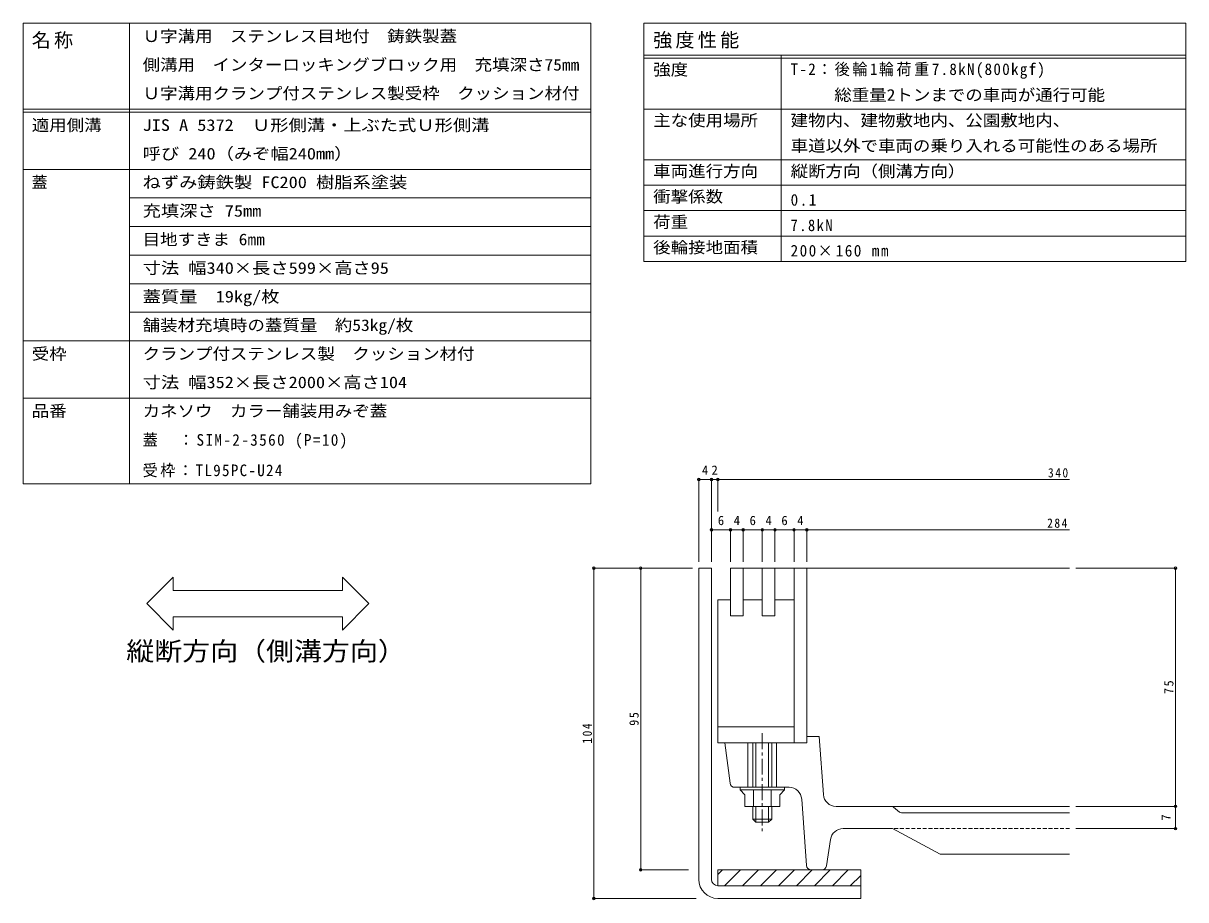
# Model space of a CAD drawing. Units: millimetres, scale not verified, with parts at other scales. Extents: x -1121 to 1153, y -824 to 816.
# Drawn here: x 55 to 1153, y -12 to 816 of the extents above; entities that cross this region are included whole.
import ezdxf
from ezdxf.enums import TextEntityAlignment as Align

# ---------------------------------------------------------------- set-up
doc = ezdxf.new("R2010")
doc.units = ezdxf.units.MM
doc.header["$LTSCALE"] = 3
doc.header["$PDMODE"] = 32
doc.header["$PDSIZE"] = 2.4
doc.linetypes.add('CHAIN1', pattern=[8, 5, -1, 1, -1])
doc.linetypes.add('DASHED1', pattern=[1.8, 1.2, -0.6])
for name, color, linetype, lineweight in [('4-5', 7, 'Continuous', 9), ('F-1_F-1ﾚｲﾔ', 2, 'Continuous', 9), ('F-2_F-2ﾚｲﾔ', 3, 'Continuous', 9), ('F-4_F-4ﾚｲﾔ', 7, 'Continuous', 9), ('F-F_F-Fﾚｲﾔ', 3, 'Continuous', 9)]:
    doc.layers.add(name, color=color, linetype=linetype, lineweight=lineweight)
doc.styles.add('ＭＳ ゴシック', font='')
doc.styles.get('ＭＳ ゴシック').set_extended_font_data('MS Gothic')

msp = doc.modelspace()

# ---------------------------------------------------------------- linework, layer by layer
at = {"layer": '4-5'}
for p, q in [((171.928, 268.17), (196.928, 293.17)), ((196.928, 280.67), (196.928, 293.17)), ((381.876, 268.17), (356.876, 293.17)), ((356.876, 280.67), (356.876, 293.17)), ((196.928, 280.67), (356.876, 280.67)), ((171.928, 268.17), (196.928, 243.17)), ((381.876, 268.17), (356.876, 243.17)), ((196.928, 243.17), (196.928, 255.67)), ((196.928, 255.67), (356.876, 255.67)), ((356.876, 243.17), (356.876, 255.67))]:
    msp.add_line(p, q, dxfattribs=at)
at = {"layer": 'F-1_F-1ﾚｲﾔ'}
for p, q in [((693.415, 301.595), (705.415, 301.595)), ((693.415, 7.595), (693.415, 301.595)), ((705.415, 7.595), (705.415, 301.595)), ((711.415, 16.595), (711.415, 1.595)), ((846.415, 16.595), (711.415, 16.595)), ((715.817, 16.595), (711.415, 12.193)), ((732.788, 16.595), (717.787, 1.595)), ((749.758, 16.595), (734.758, 1.595)), ((766.729, 16.595), (751.729, 1.595)), ((783.699, 16.595), (768.699, 1.595)), ((800.67, 16.595), (785.67, 1.595)), ((817.64, 16.595), (802.64, 1.595)), ((834.611, 16.595), (819.611, 1.595)), ((846.415, 11.429), (836.581, 1.595)), ((846.415, 16.595), (846.415, -10.405)), ((711.415, 1.595), (846.415, 1.595)), ((711.415, -10.405), (846.415, -10.405))]:
    msp.add_line(p, q, dxfattribs=at)
for radius in [18, 6]:
    msp.add_arc((711.415, 7.595), radius, 180, 270, dxfattribs=at)
at = {"layer": 'F-2_F-2ﾚｲﾔ'}
for p, q in [((723.415, 256.595), (723.415, 301.595)), ((723.415, 301.595), (1043.678, 301.595)), ((735.415, 256.595), (735.415, 301.595)), ((753.415, 256.595), (753.415, 301.595)), ((765.415, 256.595), (765.415, 301.595)), ((783.415, 136.595), (783.415, 301.595)), ((795.415, 136.595), (795.415, 301.595)), ((711.415, 271.595), (711.415, 151.595)), ((723.415, 271.595), (711.415, 271.595)), ((753.415, 271.595), (735.415, 271.595)), ((783.415, 271.595), (765.415, 271.595)), ((735.415, 256.595), (723.415, 256.595)), ((765.415, 256.595), (753.415, 256.595)), ((783.415, 151.595), (711.415, 151.595)), ((722.922, 98.536), (718.165, 136.595)), ((739.915, 136.595), (739.915, 94.594)), ((744.415, 136.595), (744.415, 94.594)), ((747.415, 94.594), (747.415, 136.595)), ((759.415, 94.594), (759.415, 136.595)), ((762.415, 136.595), (762.415, 94.594)), ((766.915, 136.595), (766.915, 94.594)), ((807.024, 142.595), (795.415, 142.595)), ((811.141, 87.698), (807.024, 142.595)), ((727.388, 94.594), (778.67, 94.594)), ((732.415, 94.594), (732.415, 92.193)), ((774.415, 92.193), (732.415, 92.193)), ((732.415, 92.193), (736.84, 87.395)), ((745.127, 92.193), (745.127, 76.594)), ((761.702, 92.193), (761.702, 76.594)), ((774.415, 92.193), (769.99, 87.395)), ((774.415, 94.594), (774.415, 92.193)), ((736.84, 87.395), (736.84, 76.594)), ((795.117, 20.775), (790.64, 83.448)), ((744.415, 76.594), (744.415, 64.594)), ((747.415, 61.594), (747.415, 76.594)), ((759.415, 76.594), (759.415, 61.594)), ((762.415, 76.594), (762.415, 64.594)), ((1043.678, 76.595), (823.107, 76.595)), ((883.093, 71.253), (877.237, 75.938)), ((1043.678, 70.595), (884.967, 70.595)), ((762.415, 64.594), (744.415, 64.594)), ((747.415, 61.594), (744.415, 64.594)), ((759.415, 61.594), (747.415, 61.594)), ((762.415, 64.594), (759.415, 61.594)), ((829.71, 55.595), (876.415, 55.595)), ((876.415, 55.595), (921.415, 31.595)), ((817.85, 45.42), (814.002, 20.411)), ((1043.678, 31.595), (921.415, 31.595)), ((809.554, 16.595), (799.605, 16.595))]:
    msp.add_line(p, q, dxfattribs=at)
at = {"layer": 'F-2_F-2ﾚｲﾔ', "linetype": 'CHAIN1'}
msp.add_line((753.415, 145.595), (753.415, 53.216), dxfattribs=at)
at = {"layer": 'F-2_F-2ﾚｲﾔ', "linetype": 'DASHED1'}
msp.add_line((1043.678, 55.595), (876.415, 55.595), dxfattribs=at)
at = {"layer": 'F-2_F-2ﾚｲﾔ'}
for points in [[(795.415, 136.595), (711.415, 136.595), (711.415, 151.595)], [(769.99, 87.395), (769.99, 76.594), (736.84, 76.594)]]:
    msp.add_lwpolyline(points, dxfattribs=at)
for centre, radius, start, end in [((727.388, 99.094), 4.5, 187.12668, 270), ((778.67, 82.594), 12, 4.08583, 90), ((823.107, 88.595), 12, 184.28883, 270), ((875.362, 73.596), 3, 51.33894, 90), ((884.967, 73.596), 3, 231.33894, 270), ((829.71, 43.595), 12, 90, 171.254), ((799.605, 21.096), 4.5, 184.0858, 270), ((809.554, 21.096), 4.5, 270, 351.25363)]:
    msp.add_arc(centre, radius, start, end, dxfattribs=at)
at = {"layer": 'F-4_F-4ﾚｲﾔ'}
for p, q in [((693.415, 386.295), (693.415, 307.595)), ((693.415, 385.395), (705.415, 385.395)), ((705.415, 386.295), (705.415, 307.595)), ((705.415, 385.395), (711.415, 385.395)), ((711.415, 386.295), (711.415, 355.073)), ((711.415, 385.395), (1043.678, 385.395)), ((705.415, 337.847), (723.415, 337.847)), ((723.415, 338.747), (723.415, 307.595)), ((723.415, 337.847), (735.415, 337.847)), ((735.415, 338.747), (735.415, 307.595)), ((735.415, 337.847), (753.415, 337.847)), ((753.415, 338.747), (753.415, 307.595)), ((753.415, 337.847), (765.415, 337.847)), ((765.415, 338.747), (765.415, 307.595)), ((765.415, 337.847), (783.415, 337.847)), ((783.415, 338.747), (783.415, 307.595)), ((783.415, 337.847), (795.415, 337.847)), ((795.415, 338.747), (795.415, 307.595)), ((795.415, 337.847), (1043.678, 337.847)), ((593.455, 301.595), (687.415, 301.595)), ((594.355, 301.595), (594.355, -10.405)), ((638.553, 301.595), (638.553, 16.595)), ((1144.675, 301.595), (1049.678, 301.595)), ((1143.775, 301.595), (1143.775, 76.595)), ((1144.675, 76.595), (1049.678, 76.595)), ((1143.775, 76.595), (1143.775, 55.595)), ((1144.675, 55.595), (1049.678, 55.595)), ((637.653, 16.595), (683.779, 16.595)), ((593.455, -10.405), (690.974, -10.405))]:
    msp.add_line(p, q, dxfattribs=at)
for p in [(693.415, 385.395), (705.415, 385.395), (711.415, 385.395), (705.415, 337.847), (723.415, 337.847), (735.415, 337.847), (753.415, 337.847), (765.415, 337.847), (783.415, 337.847), (795.415, 337.847), (594.355, 301.595), (638.553, 301.595), (1143.775, 301.595), (1143.775, 76.595), (1143.775, 55.595), (638.553, 16.595), (594.355, -10.405)]:
    msp.add_point(p, dxfattribs=at)
at = {"layer": 'F-F_F-Fﾚｲﾔ', "color": 7}
for p, q in [((55.268, 816.339), (591.338, 816.339)), ((55.268, 816.339), (55.268, 381.339)), ((155.641, 816.339), (155.641, 381.339)), ((591.338, 816.339), (591.338, 381.339)), ((641.36, 816.339), (641.36, 591.339)), ((641.36, 816.339), (1153.446, 816.339)), ((1153.446, 816.339), (1153.446, 591.339)), ((641.36, 786.339), (1153.446, 786.339)), ((641.36, 783.339), (1153.446, 783.339)), ((771.182, 786.339), (771.182, 591.339)), ((55.268, 735.339), (591.338, 735.339)), ((55.268, 732.339), (591.338, 732.339)), ((641.36, 735.339), (1153.446, 735.339)), ((641.36, 687.339), (1153.446, 687.339)), ((55.268, 678.339), (591.338, 678.339)), ((641.36, 663.339), (1153.446, 663.339)), ((155.641, 651.339), (591.338, 651.339)), ((641.36, 639.339), (1153.446, 639.339)), ((155.641, 624.339), (591.338, 624.339)), ((641.36, 615.339), (1153.446, 615.339)), ((155.641, 597.339), (591.338, 597.339)), ((641.36, 591.339), (1153.446, 591.339)), ((155.641, 570.339), (591.338, 570.339)), ((155.641, 543.339), (591.338, 543.339)), ((55.268, 516.339), (591.338, 516.339)), ((55.268, 462.339), (591.338, 462.339)), ((55.268, 381.339), (591.338, 381.339))]:
    msp.add_line(p, q, dxfattribs=at)

# ---------------------------------------------------------------- texts
at = {"layer": '4-5', "color": 6, "style": 'ＭＳ ゴシック', "width": 1.1}
msp.add_text('縦断方向（側溝方向）', height=17.6, dxfattribs=at).set_placement((152.605, 209.131), align=Align.BOTTOM_LEFT)
at = {"layer": 'F-4_F-4ﾚｲﾔ', "color": 2, "style": 'ＭＳ ゴシック'}
for s, p in [('4', (696.415, 387.195)), ('2', (705.415, 387.195)), ('6', (711.415, 339.647)), ('4', (726.415, 339.647)), ('6', (741.415, 339.647)), ('4', (756.415, 339.647)), ('6', (771.415, 339.647)), ('4', (786.415, 339.647))]:
    msp.add_text(s, height=8.798, dxfattribs=at).set_placement(p, align=Align.BOTTOM_LEFT)
msp.add_text('7', height=8.798, rotation=90, dxfattribs=at).set_placement((1141.975, 63.095), align=Align.BOTTOM_LEFT)
at = {"layer": 'F-4_F-4ﾚｲﾔ', "color": 2, "char_height": 8.798, "attachment_point": 7, "style": 'ＭＳ ゴシック'}
for s, insert in [('\\T1.27;\\W0.9;340', (1023.301, 387.195)), ('\\T1.27;\\W0.9;284', (1022.53, 339.647))]:
    msp.add_mtext(s, dxfattribs=dict(at, insert=insert))
at = {"layer": 'F-4_F-4ﾚｲﾔ', "color": 2, "char_height": 8.798, "attachment_point": 7, "rotation": 90, "style": 'ＭＳ ゴシック'}
for s, insert in [('\\T1.27;\\W0.95;75', (1141.975, 182.72)), ('\\T1.27;\\W0.95;95', (636.753, 152.72)), ('\\T1.27;\\W0.9;104', (592.555, 135.845))]:
    msp.add_mtext(s, dxfattribs=dict(at, insert=insert))
at = {"layer": 'F-F_F-Fﾚｲﾔ', "style": 'ＭＳ ゴシック'}
for s, width, p in [('Ｕ字溝用\u3000ステンレス目地付\u3000鋳鉄製蓋', 1.1, (168.041, 795.339)), ('側溝用\u3000インターロッキングブロック用\u3000充填深さ75mm', 1.1, (168.041, 768.339)), ('強度', 1.1, (650.36, 763.839)), ('Ｕ字溝用クランプ付ステンレス製受枠\u3000クッション材付', 1.1, (168.041, 741.339)), ('\u3000\u3000 総重量2トンまでの車両が通行可能', 1.1, (780.182, 739.839)), ('適用側溝', 1.1, (63.253, 711.339)), ('JIS A 5372\u3000Ｕ形側溝・上ぶた式Ｕ形側溝', 1.15, (168.041, 711.339)), ('主な使用場所', 1.1, (650.36, 715.839)), ('建物内、建物敷地内、公園敷地内、', 1.1, (780.182, 715.839)), ('車道以外で車両の乗り入れる可能性のある場所', 1.1, (780.182, 691.839)), ('呼び 240（みぞ幅240mm）', 1.15, (168.041, 684.339)), ('車両進行方向', 1.1, (650.36, 667.839)), ('縦断方向（側溝方向）', 1.1, (780.182, 667.839)), ('ねずみ鋳鉄製 FC200 樹脂系塗装', 1.15, (168.041, 657.338)), ('衝撃係数', 1.1, (650.36, 643.839)), ('充填深さ 75mm', 1.15, (168.041, 630.339)), ('荷重', 1.1, (650.36, 619.839)), ('目地すきま 6㎜', 1.1, (168.041, 603.339)), ('後輪接地面積', 1.1, (650.36, 595.839)), ('寸法 幅340×長さ599×高さ95', 1.15, (168.041, 576.339)), ('蓋質量\u300019kg/枚', 1.15, (168.041, 549.339)), ('舗装材充填時の蓋質量\u3000約53kg/枚', 1.1, (168.041, 522.339)), ('受枠', 1.1, (63.253, 495.339)), ('クランプ付ステンレス製\u3000クッション材付', 1.1, (168.041, 495.339)), ('寸法 幅352×長さ2000×高さ104', 1.15, (168.041, 468.339)), ('品番', 1.1, (63.253, 441.339)), ('カネソウ\u3000カラー舗装用みぞ蓋', 1.1, (168.041, 441.339))]:
    msp.add_text(s, height=11, dxfattribs=dict(at, width=width)).set_placement(p, align=Align.BOTTOM_LEFT)
msp.add_text('蓋', height=11, dxfattribs=at).set_placement((63.253, 657.338), align=Align.BOTTOM_LEFT)
at = {"layer": 'F-F_F-Fﾚｲﾔ', "attachment_point": 7, "style": 'ＭＳ ゴシック'}
for s, insert, char_height in [('\\T1.17;名称', (63.253, 792.339), 13.2), ('\\T1.17;強度性能', (650.36, 792.339), 13.2), ('\\T1.17;\\W0.95;T-2：後輪1輪荷重7.8kN(800kgf)', (780.182, 763.839), 11), ('\\T1.21;\\W0.95;0.1', (780.182, 643.839), 11), ('\\T1.22;\\W0.9;7.8kN', (780.182, 619.839), 11), ('\\T1.2;\\W0.95;200×160\\~mm', (780.182, 595.839), 11), ('\\T1.19;\\W0.95;蓋\u3000：SIM-2-3560\\~(P=10)', (168.041, 414.339), 11), ('\\T1.17;\\W0.95;受枠：TL95PC-U24', (168.041, 387.339), 11)]:
    msp.add_mtext(s, dxfattribs=dict(at, insert=insert, char_height=char_height))

doc.saveas('drawing.dxf')
